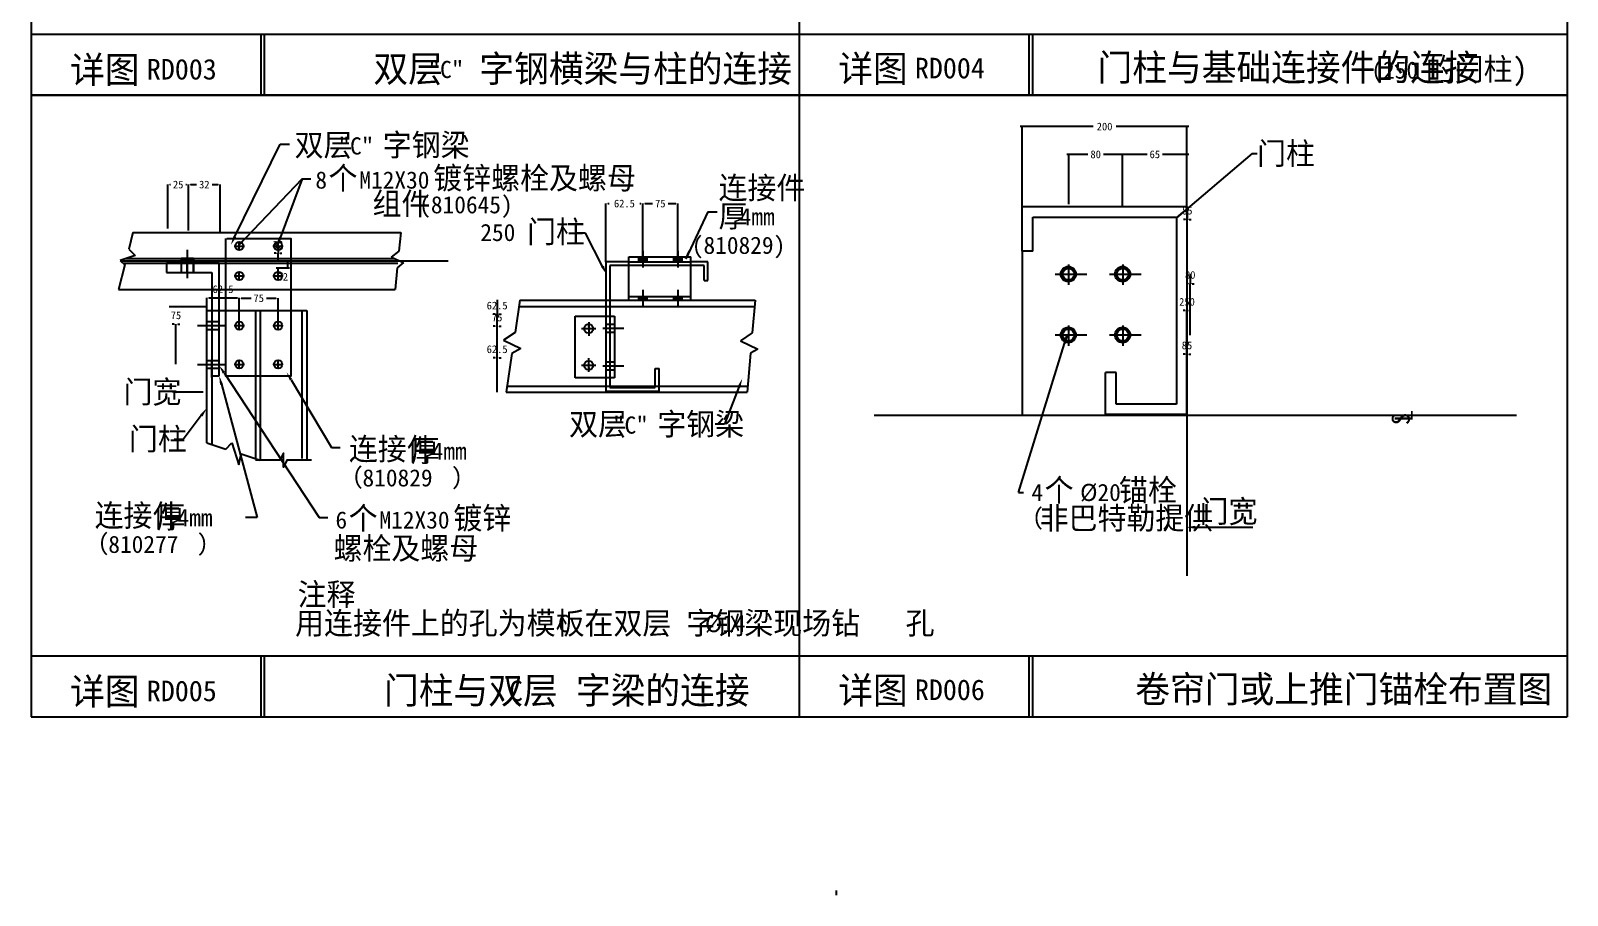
# Model space of a CAD drawing. Header units: metres. Extents: x 60 to 414, y 24 to 289.
# Drawn here: x 215 to 414.5, y 24.1 to 136.3 of the extents above; entities that cross this region are included whole.
import ezdxf

# ---------------------------------------------------------------- set-up
doc = ezdxf.new("R2010")
doc.units = ezdxf.units.M
for name, color, linetype in [('CALL', 1, 'Continuous'), ('CTRL', 5, 'Continuous'), ('DIMS-PRIM', 5, 'Continuous'), ('HIDL', 3, 'Continuous'), ('HZ', 2, 'Continuous'), ('NOTE', 5, 'Continuous'), ('OBJS', 7, 'Continuous'), ('OBJT', 7, 'Continuous'), ('STRL', 2, 'Continuous'), ('TITLELINES', 1, 'Continuous'), ('TTLB-SHBD', 1, 'Continuous')]:
    doc.layers.add(name, color=color, linetype=linetype)
doc.dimstyles.get("Standard").update_dxf_attribs({"dimtxt": 2.5, "dimasz": 2.5, "dimexe": 1.25, "dimexo": 0.625, "dimtad": 1, "dimcen": 2.5, "dimazin": 3, "dimtfac": 1, "dimtmove": 0, "dimatfit": 3})

# ---------------------------------------------------------------- blocks, each defined once
blk = doc.blocks.new('MARK1')
at = {"layer": 'OBJT'}
for points in [[(-17.27, 0), (17.5, 0), (17.5, -14.79), (-17.5, -14.79), (-17.5, 0)], [(-17.5, -4.23), (-13.27, 0)], [(-17.5, -8.22), (-9.27, 0)], [(-17.5, -12.22), (-5.27, 0)], [(-16.07, -14.79), (-1.27, 0)], [(-12.07, -14.79), (2.73, 0)], [(-8.07, -14.79), (6.73, 0)], [(-4.07, -14.79), (10.73, 0)], [(-0.07, -14.79), (14.73, 0)], [(3.93, -14.79), (17.5, -1.23)], [(7.93, -14.79), (17.5, -5.23)], [(11.93, -14.79), (17.5, -9.22)], [(15.93, -14.79), (17.5, -13.22)]]:
    blk.add_lwpolyline(points, dxfattribs=at)
at = {"layer": 'OBJT', "color": 3}
for points in [[(0, 30.17), (0, 11.62)], [(0, 10.03), (0, 8.18)], [(0, 6.32), (0, -20.71)], [(0, -22.04), (0, -23.89)], [(0, -25.48), (0, -41.01)]]:
    blk.add_lwpolyline(points, dxfattribs=at)
blk = doc.blocks.new('DARROW')
blk.add_lwpolyline([(0, 0), (-1, 0)])
blk = doc.blocks.new('SL')
at = {"layer": 'CALL'}
for s, p in [('S', (-0.03, -0.03)), ('L', (-0.02, -0.04))]:
    blk.add_text(s, height=0.06, dxfattribs=at).set_placement(p)
blk = doc.blocks.new('_CLOSEDFILLED')
at = {"color": 0, "linetype": 'BYBLOCK'}
blk.add_solid([(-1, 0.16), (0, 0), (-1, -0.16)], dxfattribs=at)
blk = doc.blocks.new('*D16')
for p, q in [((232.8, 110.64), (232.8, 116.32)), ((233.05, 116.32), (233.13, 116.32)), ((235.13, 116.32), (235.21, 116.32)), ((235.46, 110.38), (235.46, 116.32))]:
    blk.add_line(p, q)
at = {"layer": 'Defpoints'}
for p in [(232.8, 116.32), (232.8, 110.64), (235.46, 110.38)]:
    blk.add_point(p, dxfattribs=at)
at = {"layer": 'DIMS-PRIM', "xscale": 0.25, "yscale": 0.25, "rotation": 180}
blk.add_blockref('_CLOSEDFILLED', (232.8, 116.32), dxfattribs=at)
at = {"layer": 'DIMS-PRIM', "xscale": 0.25, "yscale": 0.25}
blk.add_blockref('_CLOSEDFILLED', (235.46, 116.32), dxfattribs=at)
at = {"layer": 'DIMS-PRIM', "insert": (234.13, 116.32), "char_height": 1, "attachment_point": 5}
blk.add_mtext('25', dxfattribs=at)
blk = doc.blocks.new('*D17')
for p, q in [((235.46, 111.18), (235.46, 116.32)), ((235.71, 116.32), (236.525, 116.32)), ((238.525, 116.32), (239.34, 116.32)), ((239.59, 110.22), (239.59, 116.32))]:
    blk.add_line(p, q)
at = {"layer": 'Defpoints'}
for p in [(235.46, 116.32), (235.46, 111.18), (239.59, 110.22)]:
    blk.add_point(p, dxfattribs=at)
at = {"layer": 'DIMS-PRIM', "xscale": 0.25, "yscale": 0.25, "rotation": 180}
blk.add_blockref('_CLOSEDFILLED', (235.46, 116.32), dxfattribs=at)
at = {"layer": 'DIMS-PRIM', "xscale": 0.25, "yscale": 0.25}
blk.add_blockref('_CLOSEDFILLED', (239.59, 116.32), dxfattribs=at)
at = {"layer": 'DIMS-PRIM', "insert": (237.525, 116.32), "char_height": 1, "attachment_point": 5}
blk.add_mtext('32', dxfattribs=at)
blk = doc.blocks.new('*D18')
for p, q in [((233.59, 98.22), (233.34, 98.22)), ((233.84, 98.03), (233.84, 98.22)), ((233.84, 93), (233.84, 98.22)), ((233.84, 98.22), (233.84, 98.22)), ((234.09, 98.22), (234.34, 98.22))]:
    blk.add_line(p, q)
at = {"layer": 'Defpoints'}
for p in [(233.84, 98.22), (233.84, 98.03), (233.84, 93)]:
    blk.add_point(p, dxfattribs=at)
at = {"layer": 'DIMS-PRIM', "xscale": 0.25, "yscale": 0.25}
blk.add_blockref('_CLOSEDFILLED', (233.84, 98.22), dxfattribs=at)
at = {"layer": 'DIMS-PRIM', "xscale": 0.25, "yscale": 0.25, "rotation": 180}
blk.add_blockref('_CLOSEDFILLED', (233.84, 98.22), dxfattribs=at)
at = {"layer": 'DIMS-PRIM', "insert": (233.84, 99.345), "char_height": 1, "attachment_point": 5}
blk.add_mtext('75', dxfattribs=at)
blk = doc.blocks.new('*D19')
for p, q in [((275.29, 93.82), (275.04, 93.82)), ((275.54, 89.37), (275.54, 93.82)), ((275.54, 92.86), (275.54, 93.82)), ((275.54, 93.82), (275.54, 93.82)), ((275.79, 93.82), (276.04, 93.82))]:
    blk.add_line(p, q)
at = {"layer": 'Defpoints'}
for p in [(275.54, 93.82), (275.54, 92.86), (275.54, 89.37)]:
    blk.add_point(p, dxfattribs=at)
at = {"layer": 'DIMS-PRIM', "xscale": 0.25, "yscale": 0.25}
blk.add_blockref('_CLOSEDFILLED', (275.54, 93.82), dxfattribs=at)
at = {"layer": 'DIMS-PRIM', "xscale": 0.25, "yscale": 0.25, "rotation": 180}
blk.add_blockref('_CLOSEDFILLED', (275.54, 93.82), dxfattribs=at)
at = {"layer": 'DIMS-PRIM', "insert": (275.54, 94.945), "char_height": 1, "attachment_point": 5}
blk.add_mtext('62.5', dxfattribs=at)
blk = doc.blocks.new('*D20')
for p, q in [((275.29, 97.94), (275.04, 97.94)), ((275.54, 92.86), (275.54, 97.94)), ((275.54, 97.62), (275.54, 97.94)), ((275.54, 97.94), (275.54, 97.94)), ((275.79, 97.94), (276.04, 97.94))]:
    blk.add_line(p, q)
at = {"layer": 'Defpoints'}
for p in [(275.54, 97.94), (275.54, 97.62), (275.54, 92.86)]:
    blk.add_point(p, dxfattribs=at)
at = {"layer": 'DIMS-PRIM', "xscale": 0.25, "yscale": 0.25}
blk.add_blockref('_CLOSEDFILLED', (275.54, 97.94), dxfattribs=at)
at = {"layer": 'DIMS-PRIM', "xscale": 0.25, "yscale": 0.25, "rotation": 180}
blk.add_blockref('_CLOSEDFILLED', (275.54, 97.94), dxfattribs=at)
at = {"layer": 'DIMS-PRIM', "insert": (275.54, 99.065), "char_height": 1, "attachment_point": 5}
blk.add_mtext('75', dxfattribs=at)
blk = doc.blocks.new('*D21')
for p, q in [((275.54, 101.36), (275.54, 99.49)), ((275.29, 99.49), (275.04, 99.49)), ((275.54, 97.62), (275.54, 99.49)), ((275.54, 99.49), (275.54, 99.49)), ((275.79, 99.49), (276.04, 99.49))]:
    blk.add_line(p, q)
at = {"layer": 'Defpoints'}
for p in [(275.54, 101.36), (275.54, 99.49), (275.54, 97.62)]:
    blk.add_point(p, dxfattribs=at)
at = {"layer": 'DIMS-PRIM', "xscale": 0.25, "yscale": 0.25}
blk.add_blockref('_CLOSEDFILLED', (275.54, 99.49), dxfattribs=at)
at = {"layer": 'DIMS-PRIM', "xscale": 0.25, "yscale": 0.25, "rotation": 180}
blk.add_blockref('_CLOSEDFILLED', (275.54, 99.49), dxfattribs=at)
at = {"layer": 'DIMS-PRIM', "insert": (275.54, 100.615), "char_height": 1, "attachment_point": 5}
blk.add_mtext('62.5', dxfattribs=at)
blk = doc.blocks.new('*D22')
for p, q in [((247.1, 108.33), (247.1, 107.4)), ((246.85, 107.4), (246.6, 107.4)), ((247.1, 106.43), (247.1, 107.4)), ((247.1, 107.4), (247.1, 107.4)), ((247.35, 107.4), (247.6, 107.4))]:
    blk.add_line(p, q)
at = {"layer": 'Defpoints'}
for p in [(247.1, 108.33), (247.1, 107.4), (247.1, 106.43)]:
    blk.add_point(p, dxfattribs=at)
at = {"layer": 'NOTE', "xscale": 0.25, "yscale": 0.25}
blk.add_blockref('_CLOSEDFILLED', (247.1, 107.4), dxfattribs=at)
at = {"layer": 'NOTE', "xscale": 0.25, "yscale": 0.25, "rotation": 180}
blk.add_blockref('_CLOSEDFILLED', (247.1, 107.4), dxfattribs=at)
at = {"layer": 'NOTE', "insert": (247.1, 108.525), "char_height": 1, "attachment_point": 5}
blk.add_mtext('32', dxfattribs=at)
blk = doc.blocks.new('*D23')
for p, q in [((248.32, 106.43), (248.32, 105.47)), ((248.57, 105.47), (246.85, 105.47)), ((247.1, 104.47), (247.1, 105.47))]:
    blk.add_line(p, q)
at = {"layer": 'Defpoints'}
for p in [(248.32, 106.43), (247.1, 104.47), (248.32, 105.47)]:
    blk.add_point(p, dxfattribs=at)
at = {"layer": 'NOTE', "xscale": 0.25, "yscale": 0.25}
blk.add_blockref('_CLOSEDFILLED', (247.1, 105.47), dxfattribs=at)
at = {"layer": 'NOTE', "xscale": 0.25, "yscale": 0.25, "rotation": 180}
blk.add_blockref('_CLOSEDFILLED', (248.32, 105.47), dxfattribs=at)
at = {"layer": 'NOTE', "insert": (247.71, 104.345), "char_height": 1, "attachment_point": 5}
blk.add_mtext('32', dxfattribs=at)
blk = doc.blocks.new('*D24')
for p, q in [((237.84, 99.96), (237.84, 101.61)), ((238.09, 101.61), (241.82, 101.61)), ((242.07, 98.55), (242.07, 101.61))]:
    blk.add_line(p, q)
at = {"layer": 'Defpoints'}
for p in [(237.84, 101.61), (237.84, 99.96), (242.07, 98.55)]:
    blk.add_point(p, dxfattribs=at)
at = {"layer": 'NOTE', "xscale": 0.25, "yscale": 0.25, "rotation": 180}
blk.add_blockref('_CLOSEDFILLED', (237.84, 101.61), dxfattribs=at)
at = {"layer": 'NOTE', "xscale": 0.25, "yscale": 0.25}
blk.add_blockref('_CLOSEDFILLED', (242.07, 101.61), dxfattribs=at)
at = {"layer": 'NOTE', "insert": (239.955, 102.735), "char_height": 1, "attachment_point": 5}
blk.add_mtext('62.5', dxfattribs=at)
blk = doc.blocks.new('*D25')
for p, q in [((242.07, 99.96), (242.07, 101.57)), ((242.32, 101.57), (243.585, 101.57)), ((245.585, 101.57), (246.85, 101.57)), ((247.1, 98.55), (247.1, 101.57))]:
    blk.add_line(p, q)
at = {"layer": 'Defpoints'}
for p in [(242.07, 101.57), (242.07, 99.96), (247.1, 98.55)]:
    blk.add_point(p, dxfattribs=at)
at = {"layer": 'NOTE', "xscale": 0.25, "yscale": 0.25, "rotation": 180}
blk.add_blockref('_CLOSEDFILLED', (242.07, 101.57), dxfattribs=at)
at = {"layer": 'NOTE', "xscale": 0.25, "yscale": 0.25}
blk.add_blockref('_CLOSEDFILLED', (247.1, 101.57), dxfattribs=at)
at = {"layer": 'NOTE', "insert": (244.585, 101.57), "char_height": 1, "attachment_point": 5}
blk.add_mtext('75', dxfattribs=at)
blk = doc.blocks.new('*D26')
for p, q in [((289.66, 106.3), (289.66, 113.86)), ((289.91, 113.86), (290.06, 113.86)), ((294.06, 113.86), (294.21, 113.86)), ((294.46, 106.3), (294.46, 113.86))]:
    blk.add_line(p, q)
at = {"layer": 'Defpoints'}
for p in [(289.66, 113.86), (289.66, 106.3), (294.46, 106.3)]:
    blk.add_point(p, dxfattribs=at)
at = {"layer": 'NOTE', "xscale": 0.25, "yscale": 0.25, "rotation": 180}
blk.add_blockref('_CLOSEDFILLED', (289.66, 113.86), dxfattribs=at)
at = {"layer": 'NOTE', "xscale": 0.25, "yscale": 0.25}
blk.add_blockref('_CLOSEDFILLED', (294.46, 113.86), dxfattribs=at)
at = {"layer": 'NOTE', "insert": (292.06, 113.86), "char_height": 1, "attachment_point": 5}
blk.add_mtext('62.5', dxfattribs=at)
blk = doc.blocks.new('*D27')
for p, q in [((294.46, 106.96), (294.46, 113.86)), ((294.71, 113.86), (295.72, 113.86)), ((297.72, 113.86), (298.73, 113.86)), ((298.98, 106.98), (298.98, 113.86))]:
    blk.add_line(p, q)
at = {"layer": 'Defpoints'}
for p in [(294.46, 113.86), (294.46, 106.96), (298.98, 106.98)]:
    blk.add_point(p, dxfattribs=at)
at = {"layer": 'NOTE', "xscale": 0.25, "yscale": 0.25, "rotation": 180}
blk.add_blockref('_CLOSEDFILLED', (294.46, 113.86), dxfattribs=at)
at = {"layer": 'NOTE', "xscale": 0.25, "yscale": 0.25}
blk.add_blockref('_CLOSEDFILLED', (298.98, 113.86), dxfattribs=at)
at = {"layer": 'NOTE', "insert": (296.72, 113.86), "char_height": 1, "attachment_point": 5}
blk.add_mtext('75', dxfattribs=at)
blk = doc.blocks.new('*D30')
for p, q in [((352.895, 123.85), (343.45, 123.85)), ((343.7, 113.47), (343.7, 123.85)), ((365.34, 123.85), (355.895, 123.85)), ((365.09, 113.47), (365.09, 123.85))]:
    blk.add_line(p, q)
at = {"layer": 'Defpoints'}
for p in [(365.09, 123.85), (343.7, 113.47), (365.09, 113.47)]:
    blk.add_point(p, dxfattribs=at)
at = {"layer": 'NOTE', "xscale": 0.25, "yscale": 0.25}
blk.add_blockref('_CLOSEDFILLED', (343.7, 123.85), dxfattribs=at)
at = {"layer": 'NOTE', "xscale": 0.25, "yscale": 0.25, "rotation": 180}
blk.add_blockref('_CLOSEDFILLED', (365.09, 123.85), dxfattribs=at)
at = {"layer": 'NOTE', "insert": (354.395, 123.85), "char_height": 1, "attachment_point": 5}
blk.add_mtext('200', dxfattribs=at)
blk = doc.blocks.new('*D31')
for p, q in [((365.09, 113.47), (365.09, 99.97)), ((364.84, 99.97), (364.59, 99.97)), ((365.09, 86.47), (365.09, 99.97)), ((365.09, 99.97), (365.09, 99.97)), ((365.34, 99.97), (365.59, 99.97))]:
    blk.add_line(p, q)
at = {"layer": 'Defpoints'}
for p in [(365.09, 113.47), (365.09, 99.97), (365.09, 86.47)]:
    blk.add_point(p, dxfattribs=at)
at = {"layer": 'NOTE', "xscale": 0.25, "yscale": 0.25}
blk.add_blockref('_CLOSEDFILLED', (365.09, 99.97), dxfattribs=at)
at = {"layer": 'NOTE', "xscale": 0.25, "yscale": 0.25, "rotation": 180}
blk.add_blockref('_CLOSEDFILLED', (365.09, 99.97), dxfattribs=at)
at = {"layer": 'NOTE', "insert": (365.09, 101.095), "char_height": 1, "attachment_point": 5}
blk.add_mtext('250', dxfattribs=at)
blk = doc.blocks.new('*D32')
for p, q in [((365.09, 96.79), (365.09, 94.32)), ((364.84, 94.32), (364.59, 94.32)), ((365.09, 86.46), (365.09, 94.32)), ((365.09, 94.32), (365.09, 94.32)), ((365.34, 94.32), (365.59, 94.32))]:
    blk.add_line(p, q)
at = {"layer": 'Defpoints'}
for p in [(365.09, 96.79), (365.09, 94.32), (365.09, 86.46)]:
    blk.add_point(p, dxfattribs=at)
at = {"layer": 'STRL', "xscale": 0.25, "yscale": 0.25}
blk.add_blockref('_CLOSEDFILLED', (365.09, 94.32), dxfattribs=at)
at = {"layer": 'STRL', "xscale": 0.25, "yscale": 0.25, "rotation": 180}
blk.add_blockref('_CLOSEDFILLED', (365.09, 94.32), dxfattribs=at)
at = {"layer": 'STRL', "insert": (365.09, 95.445), "char_height": 1, "attachment_point": 5}
blk.add_mtext('85', dxfattribs=at)
blk = doc.blocks.new('*D33')
for p, q in [((365.51, 104.73), (365.51, 103.46)), ((365.26, 103.46), (365.01, 103.46)), ((365.51, 96.79), (365.51, 103.46)), ((365.51, 103.46), (365.51, 103.46)), ((365.76, 103.46), (366.01, 103.46))]:
    blk.add_line(p, q)
at = {"layer": 'Defpoints'}
for p in [(365.51, 104.73), (365.51, 103.46), (365.51, 96.79)]:
    blk.add_point(p, dxfattribs=at)
at = {"layer": 'STRL', "xscale": 0.25, "yscale": 0.25}
blk.add_blockref('_CLOSEDFILLED', (365.51, 103.46), dxfattribs=at)
at = {"layer": 'STRL', "xscale": 0.25, "yscale": 0.25, "rotation": 180}
blk.add_blockref('_CLOSEDFILLED', (365.51, 103.46), dxfattribs=at)
at = {"layer": 'STRL', "insert": (365.51, 104.585), "char_height": 1, "attachment_point": 5}
blk.add_mtext('80', dxfattribs=at)
blk = doc.blocks.new('*D34')
for p, q in [((364.88, 111.81), (364.63, 111.81)), ((365.13, 113.49), (365.13, 111.81)), ((365.13, 104.73), (365.13, 111.81)), ((365.13, 111.81), (365.13, 111.81)), ((365.38, 111.81), (365.63, 111.81))]:
    blk.add_line(p, q)
at = {"layer": 'Defpoints'}
for p in [(365.13, 113.49), (365.13, 111.81), (365.13, 104.73)]:
    blk.add_point(p, dxfattribs=at)
at = {"layer": 'STRL', "xscale": 0.25, "yscale": 0.25}
blk.add_blockref('_CLOSEDFILLED', (365.13, 111.81), dxfattribs=at)
at = {"layer": 'STRL', "xscale": 0.25, "yscale": 0.25, "rotation": 180}
blk.add_blockref('_CLOSEDFILLED', (365.13, 111.81), dxfattribs=at)
at = {"layer": 'STRL', "insert": (365.13, 112.935), "char_height": 1, "attachment_point": 5}
blk.add_mtext('85', dxfattribs=at)
blk = doc.blocks.new('*D35')
for p, q in [((359.915, 120.24), (356.49, 120.24)), ((356.74, 113.47), (356.74, 120.24)), ((365.34, 120.24), (361.915, 120.24)), ((365.09, 113.47), (365.09, 120.24))]:
    blk.add_line(p, q)
at = {"layer": 'Defpoints'}
for p in [(365.09, 120.24), (356.74, 113.47), (365.09, 113.47)]:
    blk.add_point(p, dxfattribs=at)
at = {"layer": 'STRL', "xscale": 0.25, "yscale": 0.25}
blk.add_blockref('_CLOSEDFILLED', (356.74, 120.24), dxfattribs=at)
at = {"layer": 'STRL', "xscale": 0.25, "yscale": 0.25, "rotation": 180}
blk.add_blockref('_CLOSEDFILLED', (365.09, 120.24), dxfattribs=at)
at = {"layer": 'STRL', "insert": (360.915, 120.24), "char_height": 1, "attachment_point": 5}
blk.add_mtext('65', dxfattribs=at)
blk = doc.blocks.new('*D36')
for p, q in [((352.24, 120.24), (349.49, 120.24)), ((349.74, 113.8), (349.74, 120.24)), ((356.99, 120.24), (354.24, 120.24)), ((356.74, 113.8), (356.74, 120.24))]:
    blk.add_line(p, q)
at = {"layer": 'Defpoints'}
for p in [(356.74, 120.24), (349.74, 113.8), (356.74, 113.8)]:
    blk.add_point(p, dxfattribs=at)
at = {"layer": 'STRL', "xscale": 0.25, "yscale": 0.25}
blk.add_blockref('_CLOSEDFILLED', (349.74, 120.24), dxfattribs=at)
at = {"layer": 'STRL', "xscale": 0.25, "yscale": 0.25, "rotation": 180}
blk.add_blockref('_CLOSEDFILLED', (356.74, 120.24), dxfattribs=at)
at = {"layer": 'STRL', "insert": (353.24, 120.24), "char_height": 1, "attachment_point": 5}
blk.add_mtext('80', dxfattribs=at)

msp = doc.modelspace()

# ---------------------------------------------------------------- linework, layer by layer
at = {"layer": 'CTRL'}
for p, q in [((343.7, 113.47), (365.09, 113.47)), ((343.7, 107.66), (343.7, 113.47)), ((345.07, 112.11), (363.72, 112.11)), ((345.07, 107.66), (345.07, 112.11)), ((363.72, 112.11), (363.72, 87.82)), ((365.09, 113.47), (365.09, 86.46)), ((235.3, 107.86), (235.3, 104.16)), ((226.68, 106.41), (269.16, 106.41)), ((345.07, 107.66), (343.7, 107.66)), ((236.65, 98.03), (240.35, 98.03)), ((287.43, 98.48), (287.43, 96.7)), ((286.5, 97.62), (288.35, 97.62)), ((289.28, 97.69), (291.98, 97.69)), ((287.43, 92.01), (287.43, 93.79)), ((236.65, 92.98), (240.35, 92.98)), ((286.5, 92.86), (288.35, 92.86)), ((289.28, 92.79), (291.98, 92.79)), ((354.53, 86.46), (354.53, 91.92)), ((355.9, 91.92), (354.53, 91.92)), ((355.9, 87.82), (355.9, 91.92)), ((363.72, 87.82), (355.9, 87.82)), ((365.09, 86.46), (354.53, 86.46))]:
    msp.add_line(p, q, dxfattribs=at)
for points in [[(348.89, 105.17), (348.89, 104.24), (349.69, 103.77), (350.5, 104.24), (350.5, 105.17), (349.69, 105.63)], [(355.93, 105.17), (355.93, 104.24), (356.73, 103.77), (357.53, 104.24), (357.53, 105.17), (356.73, 105.63)], [(348.89, 97.27), (348.89, 96.34), (349.69, 95.88), (350.5, 96.34), (350.5, 97.27), (349.69, 97.73)], [(355.93, 97.27), (355.93, 96.34), (356.73, 95.88), (357.53, 96.34), (357.53, 97.27), (356.73, 97.73)]]:
    msp.add_lwpolyline(points, close=True, dxfattribs=at)
for centre, radius in [((349.69, 104.7), 0.99), ((349.71, 104.7), 0.76), ((356.73, 104.7), 0.99), ((356.75, 104.7), 0.76), ((349.69, 96.8), 0.99), ((356.73, 96.8), 0.99), ((349.71, 96.8), 0.76), ((356.75, 96.8), 0.76)]:
    msp.add_circle(centre, radius, dxfattribs=at)
at = {"layer": 'DIMS-PRIM'}
for p, q in [((241.49, 109.58), (247.39, 121.58)), ((247.39, 121.58), (248.59, 121.58)), ((250.24, 117.05), (242.01, 108.47)), ((250.24, 117.05), (246.99, 108.38)), ((250.24, 117.05), (251.36, 117.05)), ((302.89, 112.79), (300.05, 106.69)), ((302.89, 112.79), (304.09, 112.79)), ((287.02, 110.02), (285.81, 110.02)), ((289.22, 105.7), (287.02, 110.02)), ((227.71, 107.95), (228.56, 107.11)), ((228.56, 107.11), (226.6, 106.48)), ((226.6, 106.48), (227.2, 105.92)), ((235.3, 106.71), (234.5, 106.71)), ((234.5, 106.71), (234.5, 106.41)), ((234.5, 106.41), (234.5, 106.11)), ((235.3, 106.41), (234.5, 106.41)), ((234.5, 106.41), (235.3, 106.41)), ((235.3, 106.11), (234.5, 106.11)), ((234.5, 106.11), (234.5, 104.9)), ((234.5, 106.11), (235.3, 106.11)), ((236.1, 106.71), (235.3, 106.71)), ((235.3, 106.71), (235.3, 106.41)), ((235.3, 106.41), (235.3, 106.71)), ((235.3, 106.11), (235.3, 106.41)), ((236.1, 106.41), (235.3, 106.41)), ((235.3, 106.41), (235.3, 106.11)), ((235.3, 106.41), (236.1, 106.41)), ((236.1, 106.11), (235.3, 106.11)), ((235.3, 106.11), (235.3, 104.9)), ((235.3, 104.9), (235.3, 106.11)), ((235.3, 106.11), (236.1, 106.11)), ((236.1, 106.41), (236.1, 106.71)), ((236.1, 106.11), (236.1, 106.41)), ((236.1, 104.9), (236.1, 106.11)), ((262.79, 107.66), (261.8, 106.91)), ((261.8, 106.91), (263.4, 106.22)), ((263.4, 106.22), (262.57, 105.52)), ((234.5, 104.9), (235.3, 104.9)), ((235.3, 104.9), (236.1, 104.9)), ((306.92, 90.02), (305.04, 85.22)), ((233.9, 89.44), (237.37, 89.44)), ((237.13, 86.34), (234.79, 83.23)), ((305.04, 85.22), (303.84, 85.22)), ((234.79, 83.23), (233.59, 83.23)), ((240.33, 81.98), (241.08, 82.81)), ((241.08, 82.81), (242.01, 79.93)), ((242.01, 79.93), (242.31, 81.35))]:
    msp.add_line(p, q, dxfattribs=at)
for points in [[(235.3, 106.41), (235.3, 106.71), (234.5, 106.71), (234.5, 106.41)], [(234.5, 106.41), (234.5, 106.11), (235.3, 106.11), (235.3, 106.41)], [(235.3, 106.11), (234.5, 106.11), (234.5, 104.9), (235.3, 104.9)], [(236.1, 106.41), (236.1, 106.71), (235.3, 106.71), (235.3, 106.41)], [(236.1, 106.11), (236.1, 106.41), (235.3, 106.41), (235.3, 106.11)], [(236.1, 106.11), (235.3, 106.11), (235.3, 104.9), (236.1, 104.9)]]:
    msp.add_lwpolyline(points, close=True, dxfattribs=at)
for centre in [(287.43, 97.62), (287.43, 92.86)]:
    msp.add_circle(centre, 0.59, dxfattribs=at)
for points in [[(241.67, 109.49), (241.31, 109.66), (240.97, 108.49)], [(289.4, 105.79), (289.04, 105.61), (289.77, 104.63)], [(306.73, 90.09), (307.11, 89.95), (307.36, 91.14)], [(233.9, 89.24), (233.9, 89.64), (232.7, 89.44)], [(236.97, 86.46), (237.29, 86.22), (237.85, 87.3)]]:
    msp.add_solid(points, dxfattribs=at)
at = {"layer": 'HIDL'}
for p, q in [((227, 106.11), (262.63, 106.11)), ((227.33, 106.71), (262.26, 106.71)), ((239.45, 106.11), (232.63, 106.11)), ((232.63, 106.11), (232.63, 104.9)), ((239.45, 102.69), (239.45, 106.11)), ((232.63, 104.9), (238.48, 104.9)), ((238.48, 104.9), (238.48, 102.69)), ((238.48, 99.96), (238.48, 82.58)), ((239.45, 91.5), (239.45, 99.96)), ((244.15, 99.96), (244.15, 80.76)), ((289.66, 101.3), (289.66, 94.64)), ((289.66, 101.14), (289.66, 89.49)), ((290.16, 101.3), (290.16, 95.15)), ((290.16, 100.64), (290.16, 89.99)), ((285.65, 99.26), (290.77, 99.26)), ((285.65, 91.23), (285.65, 99.26)), ((290.77, 99.26), (290.77, 91.23)), ((238.48, 91.27), (238.48, 93.55)), ((296.06, 89.99), (296.06, 92.44)), ((296.06, 92.44), (296.56, 92.44)), ((296.56, 89.49), (296.56, 92.44)), ((238.48, 91.5), (239.45, 91.5)), ((290.77, 91.23), (285.65, 91.23)), ((290.16, 89.99), (296.06, 89.99)), ((289.66, 89.49), (296.56, 89.49))]:
    msp.add_line(p, q, dxfattribs=at)
for points in [[(240.45, 109.31), (248.74, 109.31), (248.74, 91.45), (240.32, 91.45), (240.32, 109.31)], [(292.64, 106.3), (300.7, 106.3)], [(300.7, 105.8), (292.64, 105.8)]]:
    msp.add_lwpolyline(points, dxfattribs=at)
at = {"layer": 'NOTE'}
for p, q in [((373.56, 120.37), (363.72, 111.99)), ((237.84, 100.47), (232.98, 100.47)), ((343.24, 76.37), (349.54, 96.8)), ((240.08, 91.89), (252.44, 73.12)), ((239.74, 90.4), (244.37, 73.09)), ((248.78, 90.99), (254.02, 82.18)), ((254.02, 82.18), (255.15, 82.18)), ((244.37, 73.09), (242.89, 73.09)), ((252.44, 73.12), (253.58, 73.12))]:
    msp.add_line(p, q, dxfattribs=at)
for points in [[(373.56, 120.37), (374.19, 120.37)], [(343.24, 76.37), (343.87, 76.37)]]:
    msp.add_lwpolyline(points, dxfattribs=at)
for points in [[(239.92, 91.79), (240.23, 92), (239.45, 92.84)], [(248.62, 90.89), (248.94, 91.08), (248.2, 91.96)], [(239.56, 90.35), (239.93, 90.45), (239.45, 91.5)]]:
    msp.add_solid(points, dxfattribs=at)
at = {"layer": 'OBJS'}
for p, q in [((228.25, 110.12), (227.71, 107.95)), ((228.25, 110.12), (263.05, 110.12)), ((263.05, 110.12), (262.79, 107.66)), ((241.5, 108.33), (242.64, 108.33)), ((242.07, 107.76), (242.07, 108.9)), ((246.53, 108.33), (247.67, 108.33)), ((247.1, 107.76), (247.1, 108.9)), ((227.2, 105.92), (226.4, 102.69)), ((234.5, 106.71), (234.5, 104.9)), ((236.1, 106.71), (236.1, 104.9)), ((289.66, 106.3), (289.66, 101.3)), ((292.64, 106.3), (289.66, 106.3)), ((290.16, 105.8), (290.16, 101.3)), ((292.64, 105.8), (290.16, 105.8)), ((292.64, 106.96), (300.7, 106.96)), ((302.91, 106.3), (300.7, 106.3)), ((302.41, 105.8), (300.7, 105.8)), ((302.41, 103.85), (302.41, 105.8)), ((302.91, 103.85), (302.91, 106.3)), ((241.5, 104.47), (242.64, 104.47)), ((242.07, 103.9), (242.07, 105.04)), ((246.53, 104.47), (247.67, 104.47)), ((247.1, 103.9), (247.1, 105.04)), ((262.57, 105.52), (262.28, 102.69)), ((302.41, 103.85), (302.91, 103.85)), ((226.4, 102.69), (262.28, 102.69)), ((238.48, 102.69), (238.48, 100.04)), ((239.45, 99.96), (239.45, 102.69)), ((292.64, 101.81), (300.7, 101.81)), ((237.84, 82.78), (237.84, 99.96)), ((237.84, 99.96), (250.82, 99.96)), ((244.78, 99.96), (244.78, 80.56)), ((250.19, 99.96), (250.19, 80.76)), ((250.82, 99.96), (250.82, 80.56)), ((278.48, 101.3), (277.86, 97.12)), ((278.36, 100.51), (308.96, 100.51)), ((278.48, 101.3), (309.03, 101.3)), ((309.03, 101.3), (308.66, 97.07)), ((237.84, 98.55), (239.45, 98.55)), ((241.5, 98.01), (242.64, 98.01)), ((242.07, 97.44), (242.07, 98.58)), ((246.53, 98.01), (247.67, 98.01)), ((247.1, 97.44), (247.1, 98.58)), ((287.43, 97.92), (287.43, 98.32)), ((287.43, 98.32), (287.43, 98.22)), ((289.66, 98.22), (290.77, 98.22)), ((237.84, 97.52), (239.45, 97.52)), ((277.86, 97.12), (276.35, 96.12)), ((276.35, 96.12), (278.61, 95.03)), ((289.66, 97.17), (290.77, 97.17)), ((308.66, 97.07), (307.12, 96.04)), ((307.12, 96.04), (309.38, 94.95)), ((277.46, 94.39), (276.71, 89.37)), ((278.61, 95.03), (277.46, 94.39)), ((308.43, 94.43), (307.98, 89.37)), ((309.38, 94.95), (308.43, 94.43)), ((237.84, 93.5), (239.45, 93.5)), ((237.84, 92.47), (239.45, 92.47)), ((241.5, 92.98), (242.64, 92.98)), ((242.07, 92.41), (242.07, 93.55)), ((246.53, 92.98), (247.67, 92.98)), ((247.1, 92.41), (247.1, 93.55)), ((287.43, 92.57), (287.43, 92.17)), ((287.43, 92.17), (287.43, 92.26)), ((289.66, 93.32), (290.77, 93.32)), ((289.66, 92.26), (290.77, 92.26)), ((276.83, 90.15), (308.05, 90.15)), ((276.71, 89.37), (307.98, 89.37)), ((237.84, 82.78), (240.33, 81.98)), ((242.31, 81.35), (244.78, 80.56))]:
    msp.add_line(p, q, dxfattribs=at)
for points in [[(292.64, 101.3), (292.64, 106.96)], [(300.7, 101.3), (300.7, 106.96)], [(251.42, 80.56), (248.25, 80.56), (247.8, 79.65), (247.8, 81.46), (247.34, 80.56), (244.17, 80.56)]]:
    msp.add_lwpolyline(points, dxfattribs=at)
for centre in [(242.07, 108.33), (247.1, 108.33), (242.07, 104.47), (247.1, 104.47), (242.07, 98.01), (247.1, 98.01), (242.07, 92.99), (247.1, 92.99)]:
    msp.add_circle(centre, 0.54, dxfattribs=at)
at = {"layer": 'STRL'}
msp.add_line((366.13, 71.84), (373.65, 71.84), dxfattribs=at)
for points in [[(343.68, 107.66), (343.68, 86.37), (365.02, 86.37)], [(349.71, 105.95), (349.71, 103.32)], [(356.76, 105.95), (356.76, 103.32)], [(347.96, 104.71), (352.07, 104.71)], [(355.02, 104.71), (359.13, 104.71)], [(349.71, 98.04), (349.71, 95.4)], [(356.76, 98.04), (356.76, 95.4)], [(347.96, 96.8), (352.07, 96.8)], [(355.02, 96.8), (359.13, 96.8)], [(324.49, 86.38), (407.86, 86.38)], [(365.09, 86.46), (365.09, 65.55)]]:
    msp.add_lwpolyline(points, dxfattribs=at)
msp.add_solid([(366.13, 71.65), (366.13, 72.03), (365, 71.84)], dxfattribs=at)
at = {"layer": 'TITLELINES'}
msp.add_line((319.59, 24.07), (319.59, 24.7), dxfattribs=at)
msp.add_line((319.59, 24.07), (319.59, 24.7), dxfattribs=at)
at = {"layer": 'TTLB-SHBD'}
for p, q in [((215.03, 208.65), (215.03, 127.95)), ((314.74, 208.65), (314.74, 127.95)), ((314.74, 208.65), (314.74, 127.95)), ((414.45, 208.65), (414.45, 127.95)), ((214.99, 135.83), (314.75, 135.83)), ((244.85, 135.83), (244.85, 128.02)), ((245.31, 135.83), (245.31, 128.02)), ((314.7, 135.83), (414.46, 135.83)), ((344.56, 135.83), (344.56, 128.02)), ((345.02, 135.83), (345.02, 128.02)), ((215.03, 127.95), (314.74, 127.95)), ((314.74, 127.95), (215.03, 127.95)), ((215.03, 127.95), (215.03, 47.25)), ((314.74, 127.95), (414.45, 127.95)), ((314.74, 127.95), (314.74, 47.25)), ((414.45, 127.95), (314.74, 127.95)), ((314.74, 127.95), (314.74, 47.25)), ((414.45, 127.95), (414.45, 47.25)), ((214.99, 55.13), (314.75, 55.13)), ((244.85, 55.13), (244.85, 47.32)), ((245.31, 55.13), (245.31, 47.32)), ((314.7, 55.13), (414.46, 55.13)), ((344.56, 55.13), (344.56, 47.32)), ((345.02, 55.13), (345.02, 47.32)), ((215.03, 47.25), (314.74, 47.25)), ((314.74, 47.25), (414.45, 47.25))]:
    msp.add_line(p, q, dxfattribs=at)

# ---------------------------------------------------------------- block references
at = {"layer": 'DIMS-PRIM', "xscale": 1.14, "yscale": 1.14, "zscale": 1.14}
for p, rotation in [((242.01, 108.47), 226.19), ((246.99, 108.38), 249.46), ((300.05, 106.69), 245.03)]:
    msp.add_blockref('DARROW', p, dxfattribs=dict(at, rotation=rotation))
at = {"layer": 'HIDL', "xscale": 0.03, "yscale": 0.03, "zscale": 0.03}
for p in [(294.46, 106.8), (298.99, 106.8), (294.46, 101.76), (298.99, 101.76)]:
    msp.add_blockref('MARK1', p, dxfattribs=at)
at = {"layer": 'NOTE', "xscale": 1.14, "yscale": 1.14, "zscale": 1.14}
for p, rotation in [((363.72, 111.99), 220.43), ((349.54, 96.8), 72.88)]:
    msp.add_blockref('DARROW', p, dxfattribs=dict(at, rotation=rotation))
at = {"layer": 'STRL', "xscale": 38.95, "yscale": 38.95, "zscale": 38.95, "rotation": 90}
msp.add_blockref('SL', (392.85, 86.26), dxfattribs=at)

# ---------------------------------------------------------------- texts
at = {"layer": 'CALL'}
for s, height, p in [('(250', 2.23, (389.03, 130.07)), ('的门柱)', 2.89, (396.09, 129.86))]:
    msp.add_text(s, height=height, dxfattribs=at).set_placement(p)
at = {"layer": 'HZ'}
for s, height, p in [('"C"', 2.23, (266.61, 130.15)), ('组件', 2.89, (259.37, 112.4)), ('(810645)', 2.23, (265.42, 112.59))]:
    msp.add_text(s, height=height, dxfattribs=at).set_placement(p)
at = {"layer": 'NOTE'}
for s, height, p in [('门柱与基础连接件的连接', 3.47, (353.47, 129.79)), ('详图', 3.47, (220.1, 129.49)), ('RD003', 2.67, (230.06, 129.96)), ('双层  字钢横梁与柱的连接', 3.47, (259.48, 129.63)), ('详图', 3.47, (319.81, 129.64)), ('RD004', 2.67, (329.77, 130.11)), ('双层  字钢梁', 2.89, (249.25, 120.02)), ('"C"', 2.23, (254.92, 120.22)), ('门柱', 2.89, (374.19, 118.92)), ('8', 2.23, (251.94, 115.8)), (' 个     镀锌螺栓及螺母    ', 2.89, (251.69, 115.73)), ('M12X30', 2.23, (257.65, 115.8)), ('连接件', 2.89, (304.28, 114.46)), ('厚', 2.89, (304.28, 110.78)), ('门柱', 2.89, (279.42, 108.76)), ('4mm', 2.23, (307.02, 111.05)), ('250', 2.23, (273.35, 108.99)), ('(810829)', 2.23, (300.81, 107.33)), ('门宽', 2.89, (227.03, 87.97)), ('双层  字钢梁', 2.89, (284.88, 83.79)), ('"C"', 2.23, (290.56, 83.99)), ('门柱', 2.89, (227.74, 81.86)), ('连接件', 2.89, (256.29, 80.56)), ('厚', 2.89, (264.31, 80.34)), ('4mm', 2.23, (267.04, 80.61)), ('(', 2.23, (256.7, 77.41)), (')', 2.23, (269.56, 77.34)), ('810829', 2.23, (258.06, 77.14)), (' 个   锚栓', 2.89, (344.64, 75.22)), ('4', 2.23, (344.9, 75.24)), ('%%c20', 2.23, (351.22, 75.25)), ('连接件', 2.89, (223.29, 71.93)), ('厚', 2.89, (231.3, 71.71)), ('4mm', 2.23, (234.04, 71.98)), ('6', 2.23, (254.55, 71.67)), (' 个     镀锌 ', 2.89, (254.3, 71.59)), ('M12X30', 2.23, (260.26, 71.67)), ('(', 2.23, (345, 72.1)), ('非巴特勒提供', 2.89, (345.96, 71.58)), (')', 2.23, (361.75, 72.1)), ('(', 2.23, (223.69, 68.79)), ('810277', 2.23, (225.06, 68.51)), (')', 2.23, (236.55, 68.72)), ('螺栓及螺母    ', 2.89, (254.3, 67.67)), ('注释', 2.89, (249.64, 61.69)), (':', 2.23, (255.32, 61.8)), ('用连接件上的孔为模板在双层 字钢梁现场钻   孔', 2.89, (249.31, 57.95)), ('C', 2.23, (283.45, 58.23)), ('%%c14', 2.23, (302.52, 58.23)), ('详图', 3.47, (220.1, 48.79)), ('RD005', 2.67, (230.06, 49.26)), ('门柱与双层 字梁的连接', 3.47, (260.85, 48.93)), ('C', 2.67, (277.07, 49.26)), ('详图', 3.47, (319.81, 48.94)), ('RD006', 2.67, (329.77, 49.41)), ('卷帘门或上推门锚栓布置图', 3.47, (358.38, 49.09))]:
    msp.add_text(s, height=height, dxfattribs=at).set_placement(p)
at = {"layer": 'STRL'}
msp.add_text('门宽', height=2.89, dxfattribs=at).set_placement((366.73, 72.46))

# ---------------------------------------------------------------- dimensions: what is measured, and where the dimension line sits
at = {"layer": 'DIMS-PRIM'}
for base, p1, p2, text, picture, middle in [((232.8, 116.32), (232.8, 110.64), (235.46, 110.38), '25', '*D16', (234.13, 116.32)), ((235.46, 116.32), (235.46, 111.18), (239.59, 110.22), '32', '*D17', (237.525, 116.32)), ((233.84, 98.22), (233.84, 98.03), (233.84, 93), '75', '*D18', (233.84, 99.345)), ((275.54, 99.49), (275.54, 97.62), (275.54, 101.36), '62.5', '*D21', (275.54, 100.615)), ((275.54, 97.94), (275.54, 92.86), (275.54, 97.62), '75', '*D20', (275.54, 99.065)), ((275.54, 93.82), (275.54, 89.37), (275.54, 92.86), '62.5', '*D19', (275.54, 94.945))]:
    dim = msp.add_linear_dim(base=base, p1=p1, p2=p2, text=text, dimstyle='Standard', dxfattribs=at)
    dim.commit()
    dim.dimension.update_dxf_attribs({"geometry": picture, "text_midpoint": middle})
at = {"layer": 'NOTE'}
for base, p1, p2, text, picture, middle in [((365.09, 123.85), (365.09, 113.47), (343.7, 113.47), '200', '*D30', (354.395, 123.85)), ((289.66, 113.86), (289.66, 106.3), (294.46, 106.3), '62.5', '*D26', (292.06, 113.86)), ((294.46, 113.86), (294.46, 106.96), (298.98, 106.98), '75', '*D27', (296.72, 113.86)), ((365.09, 99.97), (365.09, 86.47), (365.09, 113.47), '250', '*D31', (365.09, 101.095)), ((247.1, 107.4), (247.1, 108.33), (247.1, 106.43), '32', '*D22', (247.1, 108.525)), ((248.32, 105.47), (248.32, 106.43), (247.1, 104.47), '32', '*D23', (247.71, 104.345)), ((237.84, 101.61), (237.84, 99.96), (242.07, 98.55), '62.5', '*D24', (239.955, 102.735)), ((242.07, 101.57), (242.07, 99.96), (247.1, 98.55), '75', '*D25', (244.585, 101.57))]:
    dim = msp.add_linear_dim(base=base, p1=p1, p2=p2, text=text, dimstyle='Standard', dxfattribs=at)
    dim.commit()
    dim.dimension.update_dxf_attribs({"geometry": picture, "text_midpoint": middle})
at = {"layer": 'STRL'}
for base, p1, p2, text, picture, middle in [((356.74, 120.24), (356.74, 113.8), (349.74, 113.8), '80', '*D36', (353.24, 120.24)), ((365.09, 120.24), (365.09, 113.47), (356.74, 113.47), '65', '*D35', (360.915, 120.24)), ((365.13, 111.81), (365.13, 104.73), (365.13, 113.49), '85', '*D34', (365.13, 112.935)), ((365.51, 103.46), (365.51, 96.79), (365.51, 104.73), '80', '*D33', (365.51, 104.585)), ((365.09, 94.32), (365.09, 86.46), (365.09, 96.79), '85', '*D32', (365.09, 95.445))]:
    dim = msp.add_linear_dim(base=base, p1=p1, p2=p2, text=text, dimstyle='Standard', dxfattribs=at)
    dim.commit()
    dim.dimension.update_dxf_attribs({"geometry": picture, "text_midpoint": middle})

doc.saveas('drawing.dxf')
